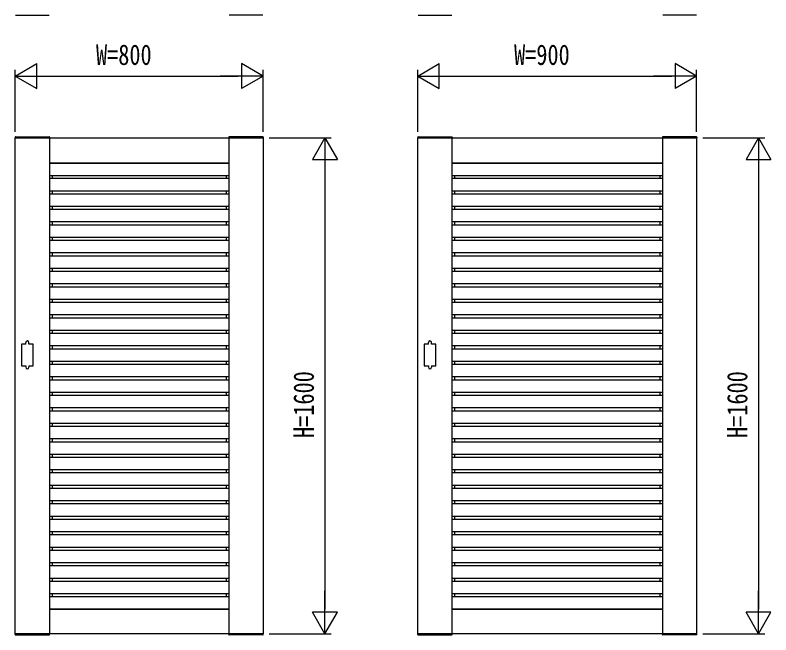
# Model space of a CAD drawing. Units: millimetres on the paper. Extents: x -297 to 297, y -210 to 210.
# Drawn here: x -130 to -8, y -26.5 to 73.5 of the extents above; entities that cross this region are included whole.
import ezdxf
from ezdxf.enums import TextEntityAlignment as Align

# ---------------------------------------------------------------- set-up
doc = ezdxf.new("R2010")
doc.units = ezdxf.units.MM
doc.layers.add('0-2_YKK_A1', color=4, linetype='Continuous')
doc.layers.add('0-3_YKK_D', color=6, linetype='Continuous')
doc.styles.add('ＭＳ ゴシック', font='')
doc.styles.get('ＭＳ ゴシック').set_extended_font_data('MS Gothic')

msp = doc.modelspace()

# ---------------------------------------------------------------- linework, layer by layer
at = {"layer": '0-2_YKK_A1'}
for p, q in [((-129.967, 73.475), (-124.53, 73.475)), ((-90.03, 73.475), (-95.467, 73.475)), ((-64.967, 73.475), (-59.53, 73.475)), ((-20.03, 73.475), (-25.467, 73.475)), ((-130.017, 53.778), (-130.024, 53.65)), ((-129.967, 53.825), (-124.53, 53.825)), ((-124.48, 53.778), (-124.474, 53.65)), ((-95.517, 53.778), (-95.524, 53.65)), ((-90.03, 53.825), (-95.467, 53.825)), ((-89.98, 53.778), (-89.974, 53.65)), ((-65.017, 53.778), (-65.024, 53.65)), ((-64.967, 53.825), (-59.53, 53.825)), ((-59.48, 53.778), (-59.474, 53.65)), ((-25.517, 53.778), (-25.524, 53.65)), ((-20.03, 53.825), (-25.467, 53.825)), ((-19.98, 53.778), (-19.974, 53.65)), ((-130.024, 53.65), (-124.474, 53.65)), ((-124.499, 53.65), (-124.499, -26.35)), ((-89.974, 53.65), (-95.524, 53.65)), ((-95.499, 53.65), (-95.499, -26.35)), ((-65.024, 53.65), (-59.474, 53.65)), ((-59.499, 53.65), (-59.499, -26.35)), ((-19.974, 53.65), (-25.524, 53.65)), ((-25.499, 53.65), (-25.499, -26.35)), ((-124.499, 49.65), (-95.499, 49.65)), ((-124.499, 49.61), (-95.499, 49.61)), ((-124.059, 49.65), (-124.059, 49.61)), ((-95.939, 49.65), (-95.939, 49.61)), ((-59.499, 49.65), (-25.499, 49.65)), ((-59.499, 49.61), (-25.499, 49.61)), ((-59.059, 49.65), (-59.059, 49.61)), ((-25.939, 49.65), (-25.939, 49.61)), ((-124.499, 47.61), (-95.499, 47.61)), ((-124.059, 47.61), (-124.059, 47.15)), ((-95.939, 47.61), (-95.939, 47.15)), ((-59.499, 47.61), (-25.499, 47.61)), ((-59.059, 47.61), (-59.059, 47.15)), ((-25.939, 47.61), (-25.939, 47.15)), ((-124.499, 47.15), (-95.499, 47.15)), ((-59.499, 47.15), (-25.499, 47.15)), ((-124.499, 45.15), (-95.499, 45.15)), ((-124.059, 45.15), (-124.059, 44.65)), ((-95.939, 45.15), (-95.939, 44.65)), ((-59.499, 45.15), (-25.499, 45.15)), ((-59.059, 45.15), (-59.059, 44.65)), ((-25.939, 45.15), (-25.939, 44.65)), ((-124.499, 44.65), (-95.499, 44.65)), ((-59.499, 44.65), (-25.499, 44.65)), ((-124.499, 42.65), (-95.499, 42.65)), ((-124.499, 42.15), (-95.499, 42.15)), ((-124.059, 42.65), (-124.059, 42.15)), ((-95.939, 42.65), (-95.939, 42.15)), ((-59.499, 42.65), (-25.499, 42.65)), ((-59.499, 42.15), (-25.499, 42.15)), ((-59.059, 42.65), (-59.059, 42.15)), ((-25.939, 42.65), (-25.939, 42.15)), ((-124.499, 40.15), (-95.499, 40.15)), ((-124.499, 39.65), (-95.499, 39.65)), ((-124.059, 40.15), (-124.059, 39.69)), ((-95.939, 40.15), (-95.939, 39.69)), ((-59.499, 40.15), (-25.499, 40.15)), ((-59.499, 39.65), (-25.499, 39.65)), ((-59.059, 40.15), (-59.059, 39.69)), ((-25.939, 40.15), (-25.939, 39.69)), ((-124.499, 37.65), (-95.499, 37.65)), ((-124.499, 37.15), (-95.499, 37.15)), ((-124.059, 37.65), (-124.059, 37.15)), ((-95.939, 37.65), (-95.939, 37.15)), ((-59.499, 37.65), (-25.499, 37.65)), ((-59.499, 37.15), (-25.499, 37.15)), ((-59.059, 37.65), (-59.059, 37.15)), ((-25.939, 37.65), (-25.939, 37.15)), ((-124.499, 35.15), (-95.499, 35.15)), ((-124.499, 34.65), (-95.499, 34.65)), ((-124.059, 35.15), (-124.059, 34.65)), ((-95.939, 35.15), (-95.939, 34.65)), ((-59.499, 35.15), (-25.499, 35.15)), ((-59.499, 34.65), (-25.499, 34.65)), ((-59.059, 35.15), (-59.059, 34.65)), ((-25.939, 35.15), (-25.939, 34.65)), ((-124.499, 32.65), (-95.499, 32.65)), ((-124.499, 32.15), (-95.499, 32.15)), ((-124.059, 32.61), (-124.059, 32.15)), ((-95.939, 32.61), (-95.939, 32.15)), ((-59.499, 32.65), (-25.499, 32.65)), ((-59.499, 32.15), (-25.499, 32.15)), ((-59.059, 32.61), (-59.059, 32.15)), ((-25.939, 32.61), (-25.939, 32.15)), ((-124.499, 30.15), (-95.499, 30.15)), ((-124.499, 29.65), (-95.499, 29.65)), ((-124.059, 30.15), (-124.059, 29.65)), ((-95.939, 30.15), (-95.939, 29.65)), ((-59.499, 30.15), (-25.499, 30.15)), ((-59.499, 29.65), (-25.499, 29.65)), ((-59.059, 30.15), (-59.059, 29.65)), ((-25.939, 30.15), (-25.939, 29.65)), ((-124.499, 27.65), (-95.499, 27.65)), ((-124.499, 27.15), (-95.499, 27.15)), ((-124.059, 27.65), (-124.059, 27.15)), ((-95.939, 27.65), (-95.939, 27.15)), ((-59.499, 27.65), (-25.499, 27.65)), ((-59.499, 27.15), (-25.499, 27.15)), ((-59.059, 27.65), (-59.059, 27.15)), ((-25.939, 27.65), (-25.939, 27.15)), ((-124.499, 25.15), (-95.499, 25.15)), ((-124.499, 24.65), (-95.499, 24.65)), ((-124.059, 25.15), (-124.059, 24.65)), ((-95.939, 25.15), (-95.939, 24.65)), ((-59.499, 25.15), (-25.499, 25.15)), ((-59.499, 24.65), (-25.499, 24.65)), ((-59.059, 25.15), (-59.059, 24.65)), ((-25.939, 25.15), (-25.939, 24.65)), ((-124.499, 22.65), (-95.499, 22.65)), ((-124.499, 22.15), (-95.499, 22.15)), ((-124.059, 22.65), (-124.059, 22.15)), ((-95.939, 22.65), (-95.939, 22.15)), ((-59.499, 22.65), (-25.499, 22.65)), ((-59.499, 22.15), (-25.499, 22.15)), ((-59.059, 22.65), (-59.059, 22.15)), ((-25.939, 22.65), (-25.939, 22.15)), ((-128.299, 20.4), (-128.299, 20.65)), ((-127.799, 20.4), (-127.799, 20.65)), ((-124.499, 20.15), (-95.499, 20.15)), ((-124.499, 19.65), (-95.499, 19.65)), ((-124.059, 20.15), (-124.059, 19.65)), ((-95.939, 20.15), (-95.939, 19.65)), ((-63.299, 20.4), (-63.299, 20.65)), ((-62.799, 20.4), (-62.799, 20.65)), ((-59.499, 20.15), (-25.499, 20.15)), ((-59.499, 19.65), (-25.499, 19.65)), ((-59.059, 20.15), (-59.059, 19.65)), ((-25.939, 20.15), (-25.939, 19.65)), ((-124.499, 17.65), (-95.499, 17.65)), ((-124.499, 17.15), (-95.499, 17.15)), ((-124.059, 17.65), (-124.059, 17.15)), ((-95.939, 17.65), (-95.939, 17.15)), ((-59.499, 17.65), (-25.499, 17.65)), ((-59.499, 17.15), (-25.499, 17.15)), ((-59.059, 17.65), (-59.059, 17.15)), ((-25.939, 17.65), (-25.939, 17.15)), ((-128.299, 16.9), (-128.299, 16.65)), ((-127.799, 16.9), (-127.799, 16.65)), ((-63.299, 16.9), (-63.299, 16.65)), ((-62.799, 16.9), (-62.799, 16.65)), ((-124.499, 15.15), (-95.499, 15.15)), ((-124.499, 14.65), (-95.499, 14.65)), ((-124.059, 15.15), (-124.059, 14.65)), ((-95.939, 15.15), (-95.939, 14.65)), ((-59.499, 15.15), (-25.499, 15.15)), ((-59.499, 14.65), (-25.499, 14.65)), ((-59.059, 15.15), (-59.059, 14.65)), ((-25.939, 15.15), (-25.939, 14.65)), ((-124.499, 12.65), (-95.499, 12.65)), ((-124.059, 12.65), (-124.059, 12.15)), ((-95.939, 12.65), (-95.939, 12.15)), ((-59.499, 12.65), (-25.499, 12.65)), ((-59.059, 12.65), (-59.059, 12.15)), ((-25.939, 12.65), (-25.939, 12.15)), ((-124.499, 12.15), (-95.499, 12.15)), ((-59.499, 12.15), (-25.499, 12.15)), ((-124.499, 10.15), (-95.499, 10.15)), ((-124.059, 10.15), (-124.059, 9.65)), ((-95.939, 10.15), (-95.939, 9.65)), ((-59.499, 10.15), (-25.499, 10.15)), ((-59.059, 10.15), (-59.059, 9.65)), ((-25.939, 10.15), (-25.939, 9.65)), ((-124.499, 9.65), (-95.499, 9.65)), ((-59.499, 9.65), (-25.499, 9.65)), ((-124.499, 7.65), (-95.499, 7.65)), ((-124.059, 7.65), (-124.059, 7.15)), ((-95.939, 7.65), (-95.939, 7.15)), ((-59.499, 7.65), (-25.499, 7.65)), ((-59.059, 7.65), (-59.059, 7.15)), ((-25.939, 7.65), (-25.939, 7.15)), ((-124.499, 7.15), (-95.499, 7.15)), ((-59.499, 7.15), (-25.499, 7.15)), ((-124.499, 5.15), (-95.499, 5.15)), ((-124.059, 5.15), (-124.059, 4.65)), ((-95.939, 5.15), (-95.939, 4.65)), ((-59.499, 5.15), (-25.499, 5.15)), ((-59.059, 5.15), (-59.059, 4.65)), ((-25.939, 5.15), (-25.939, 4.65)), ((-124.499, 4.65), (-95.499, 4.65)), ((-59.499, 4.65), (-25.499, 4.65)), ((-124.499, 2.65), (-95.499, 2.65)), ((-124.059, 2.65), (-124.059, 2.15)), ((-95.939, 2.65), (-95.939, 2.15)), ((-59.499, 2.65), (-25.499, 2.65)), ((-59.059, 2.65), (-59.059, 2.15)), ((-25.939, 2.65), (-25.939, 2.15)), ((-124.499, 2.15), (-95.499, 2.15)), ((-59.499, 2.15), (-25.499, 2.15)), ((-124.499, 0.15), (-95.499, 0.15)), ((-124.059, 0.15), (-124.059, -0.35)), ((-95.939, 0.15), (-95.939, -0.35)), ((-59.499, 0.15), (-25.499, 0.15)), ((-59.059, 0.15), (-59.059, -0.35)), ((-25.939, 0.15), (-25.939, -0.35)), ((-124.499, -0.35), (-95.499, -0.35)), ((-59.499, -0.35), (-25.499, -0.35)), ((-124.499, -2.35), (-95.499, -2.35)), ((-124.059, -2.35), (-124.059, -2.85)), ((-95.939, -2.35), (-95.939, -2.85)), ((-59.499, -2.35), (-25.499, -2.35)), ((-59.059, -2.35), (-59.059, -2.85)), ((-25.939, -2.35), (-25.939, -2.85)), ((-124.499, -2.85), (-95.499, -2.85)), ((-59.499, -2.85), (-25.499, -2.85)), ((-124.499, -4.85), (-95.499, -4.85)), ((-124.059, -4.85), (-124.059, -5.35)), ((-95.939, -4.85), (-95.939, -5.35)), ((-59.499, -4.85), (-25.499, -4.85)), ((-59.059, -4.85), (-59.059, -5.35)), ((-25.939, -4.85), (-25.939, -5.35)), ((-124.499, -5.35), (-95.499, -5.35)), ((-59.499, -5.35), (-25.499, -5.35)), ((-124.499, -7.35), (-95.499, -7.35)), ((-124.499, -7.85), (-95.499, -7.85)), ((-124.059, -7.35), (-124.059, -7.85)), ((-95.939, -7.35), (-95.939, -7.85)), ((-59.499, -7.35), (-25.499, -7.35)), ((-59.499, -7.85), (-25.499, -7.85)), ((-59.059, -7.35), (-59.059, -7.85)), ((-25.939, -7.35), (-25.939, -7.85)), ((-124.499, -9.85), (-95.499, -9.85)), ((-124.499, -10.35), (-95.499, -10.35)), ((-124.059, -9.85), (-124.059, -10.35)), ((-95.939, -9.85), (-95.939, -10.35)), ((-59.499, -9.85), (-25.499, -9.85)), ((-59.499, -10.35), (-25.499, -10.35)), ((-59.059, -9.85), (-59.059, -10.35)), ((-25.939, -9.85), (-25.939, -10.35)), ((-124.499, -12.35), (-95.499, -12.35)), ((-124.499, -12.85), (-95.499, -12.85)), ((-124.059, -12.35), (-124.059, -12.85)), ((-95.939, -12.35), (-95.939, -12.85)), ((-59.499, -12.35), (-25.499, -12.35)), ((-59.499, -12.85), (-25.499, -12.85)), ((-59.059, -12.35), (-59.059, -12.85)), ((-25.939, -12.35), (-25.939, -12.85)), ((-124.499, -14.85), (-95.499, -14.85)), ((-124.499, -15.35), (-95.499, -15.35)), ((-124.059, -14.85), (-124.059, -15.35)), ((-95.939, -14.85), (-95.939, -15.35)), ((-59.499, -14.85), (-25.499, -14.85)), ((-59.499, -15.35), (-25.499, -15.35)), ((-59.059, -14.85), (-59.059, -15.35)), ((-25.939, -14.85), (-25.939, -15.35)), ((-124.499, -17.35), (-95.499, -17.35)), ((-124.499, -17.85), (-95.499, -17.85)), ((-124.059, -17.35), (-124.059, -17.85)), ((-95.939, -17.35), (-95.939, -17.85)), ((-59.499, -17.35), (-25.499, -17.35)), ((-59.499, -17.85), (-25.499, -17.85)), ((-59.059, -17.35), (-59.059, -17.85)), ((-25.939, -17.35), (-25.939, -17.85)), ((-124.499, -19.85), (-95.499, -19.85)), ((-124.499, -20.31), (-95.499, -20.31)), ((-124.059, -19.85), (-124.059, -20.31)), ((-95.939, -19.85), (-95.939, -20.31)), ((-59.499, -19.85), (-25.499, -19.85)), ((-59.499, -20.31), (-25.499, -20.31)), ((-59.059, -19.85), (-59.059, -20.31)), ((-25.939, -19.85), (-25.939, -20.31)), ((-124.499, -22.31), (-95.499, -22.31)), ((-124.499, -22.35), (-95.499, -22.35)), ((-124.059, -22.31), (-124.059, -22.35)), ((-95.939, -22.31), (-95.939, -22.35)), ((-59.499, -22.31), (-25.499, -22.31)), ((-59.499, -22.35), (-25.499, -22.35)), ((-59.059, -22.31), (-59.059, -22.35)), ((-25.939, -22.31), (-25.939, -22.35)), ((-130.024, -26.35), (-124.474, -26.35)), ((-130.017, -26.478), (-130.024, -26.35)), ((-129.967, -26.525), (-124.53, -26.525)), ((-124.48, -26.478), (-124.474, -26.35)), ((-89.974, -26.35), (-95.524, -26.35)), ((-95.517, -26.478), (-95.524, -26.35)), ((-90.03, -26.525), (-95.467, -26.525)), ((-89.98, -26.478), (-89.974, -26.35)), ((-65.024, -26.35), (-59.474, -26.35)), ((-65.017, -26.478), (-65.024, -26.35)), ((-64.967, -26.525), (-59.53, -26.525)), ((-59.48, -26.478), (-59.474, -26.35)), ((-19.974, -26.35), (-25.524, -26.35)), ((-25.517, -26.478), (-25.524, -26.35)), ((-20.03, -26.525), (-25.467, -26.525)), ((-19.98, -26.478), (-19.974, -26.35))]:
    msp.add_line(p, q, dxfattribs=at)
for points in [[(-129.999, 53.65), (-89.999, 53.65), (-89.999, -26.35), (-129.999, -26.35)], [(-64.999, 53.65), (-19.999, 53.65), (-19.999, -26.35), (-64.999, -26.35)]]:
    msp.add_lwpolyline(points, close=True, dxfattribs=at)
for points in [[(-128.299, 20.4), (-128.999, 20.4), (-128.999, 16.9), (-128.299, 16.9)], [(-127.799, 16.9), (-127.099, 16.9), (-127.099, 20.4), (-127.799, 20.4)], [(-63.299, 20.4), (-63.999, 20.4), (-63.999, 16.9), (-63.299, 16.9)], [(-62.799, 16.9), (-62.099, 16.9), (-62.099, 20.4), (-62.799, 20.4)]]:
    msp.add_lwpolyline(points, dxfattribs=at)
for centre, radius, start, end in [((-129.967, 53.775), 0.05, 90, 177), ((-124.53, 53.775), 0.05, 3, 90), ((-95.467, 53.775), 0.05, 90, 177), ((-90.03, 53.775), 0.05, 3, 90), ((-64.967, 53.775), 0.05, 90, 177), ((-59.53, 53.775), 0.05, 3, 90), ((-25.467, 53.775), 0.05, 90, 177), ((-20.03, 53.775), 0.05, 3, 90), ((-128.049, 20.65), 0.25, 0, 180), ((-63.049, 20.65), 0.25, 0, 180), ((-128.049, 16.65), 0.25, 180, 0), ((-63.049, 16.65), 0.25, 180, 0), ((-129.967, -26.475), 0.05, 183, 270), ((-124.53, -26.475), 0.05, 270, 357), ((-95.467, -26.475), 0.05, 183, 270), ((-90.03, -26.475), 0.05, 270, 357), ((-64.967, -26.475), 0.05, 183, 270), ((-59.53, -26.475), 0.05, 270, 357), ((-25.467, -26.475), 0.05, 183, 270), ((-20.03, -26.475), 0.05, 270, 357)]:
    msp.add_arc(centre, radius, start, end, dxfattribs=at)
at = {"layer": '0-3_YKK_D'}
for p, q in [((-129.999, 63.65), (-126.535, 65.65)), ((-126.535, 61.65), (-126.535, 65.65)), ((-89.999, 63.65), (-93.463, 65.65)), ((-93.463, 65.65), (-93.463, 61.65)), ((-64.999, 63.65), (-61.535, 65.65)), ((-61.535, 61.65), (-61.535, 65.65)), ((-19.999, 63.65), (-23.463, 65.65)), ((-23.463, 65.65), (-23.463, 61.65)), ((-129.999, 54.65), (-129.999, 64.65)), ((-129.999, 63.65), (-126.535, 61.65)), ((-129.999, 63.65), (-123.07, 63.65)), ((-125.999, 63.65), (-93.999, 63.65)), ((-89.999, 63.65), (-96.927, 63.65)), ((-89.999, 63.65), (-93.463, 61.65)), ((-89.999, 54.65), (-89.999, 64.65)), ((-64.999, 54.65), (-64.999, 64.65)), ((-64.999, 63.65), (-61.535, 61.65)), ((-64.999, 63.65), (-58.07, 63.65)), ((-60.999, 63.65), (-23.999, 63.65)), ((-19.999, 63.65), (-26.927, 63.65)), ((-19.999, 63.65), (-23.463, 61.65)), ((-19.999, 54.65), (-19.999, 64.65)), ((-88.999, 53.65), (-78.999, 53.65)), ((-79.999, 53.65), (-81.999, 50.186)), ((-79.999, 53.65), (-77.999, 50.186)), ((-79.999, 53.65), (-79.999, 46.722)), ((-18.999, 53.65), (-8.999, 53.65)), ((-9.999, 53.65), (-11.999, 50.186)), ((-9.999, 53.65), (-7.999, 50.186)), ((-9.999, 53.65), (-9.999, 46.722)), ((-81.999, 50.186), (-77.999, 50.186)), ((-11.999, 50.186), (-7.999, 50.186)), ((-79.999, 49.65), (-79.999, -22.35)), ((-9.999, 49.65), (-9.999, -22.35)), ((-79.999, -26.35), (-79.999, -19.422)), ((-9.999, -26.35), (-9.999, -19.422)), ((-79.999, -26.35), (-81.999, -22.886)), ((-77.999, -22.886), (-81.999, -22.886)), ((-79.999, -26.35), (-77.999, -22.886)), ((-9.999, -26.35), (-11.999, -22.886)), ((-7.999, -22.886), (-11.999, -22.886)), ((-9.999, -26.35), (-7.999, -22.886)), ((-88.999, -26.35), (-78.999, -26.35)), ((-18.999, -26.35), (-8.999, -26.35))]:
    msp.add_line(p, q, dxfattribs=at)

# ---------------------------------------------------------------- texts
at = {"layer": '0-3_YKK_D', "style": 'ＭＳ ゴシック', "width": 0.8}
for s, p in [('W=800', (-116.959, 64.45)), ('W=900', (-49.459, 64.45))]:
    msp.add_text(s, height=3.299, dxfattribs=at).set_placement(p, align=Align.BOTTOM_LEFT)
for p in [(-80.799, 5.25), (-10.799, 5.25)]:
    msp.add_text('H=1600', height=3.299, rotation=90, dxfattribs=at).set_placement(p, align=Align.BOTTOM_LEFT)

doc.saveas('drawing.dxf')
